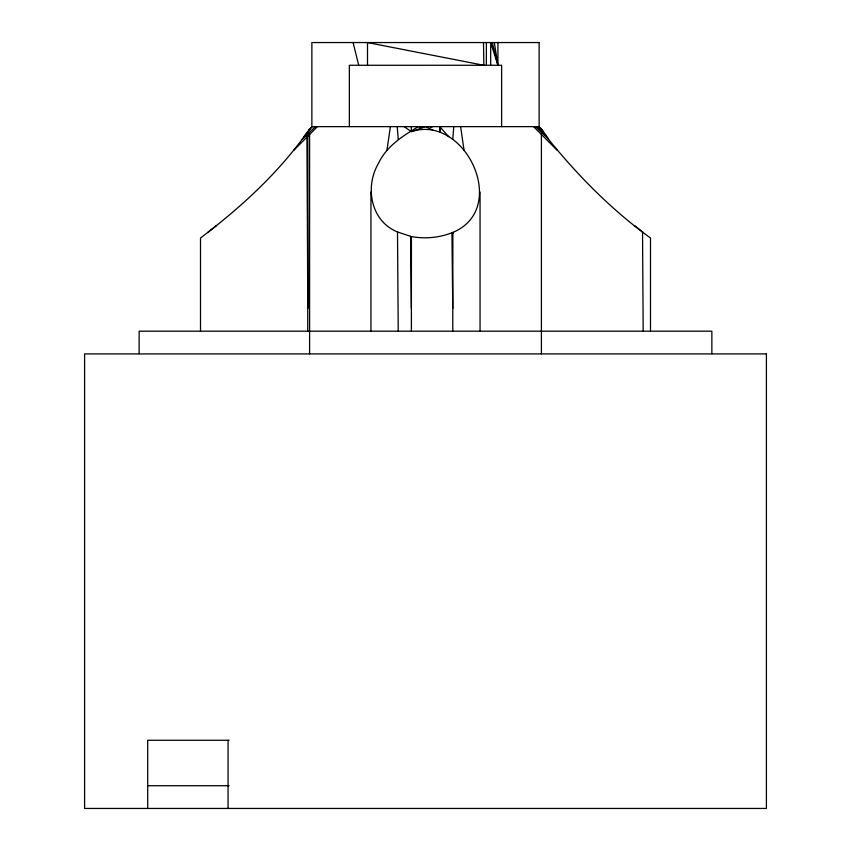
<?xml version="1.0" encoding="UTF-8"?>
<svg xmlns="http://www.w3.org/2000/svg" width="851" height="851" viewBox="0 0 851 851"><rect width="100%" height="100%" fill="white"/><g stroke="black" fill="none" stroke-linecap="round" stroke-linejoin="round"><path stroke-width="1.28" d="M411.384 331.188L411.427 236.589L397.502 231.961C370.813 221.271 364.654 187.103 378.259 163.796C386.365 146.255 402.555 136.117 418.362 126.639L420.745 127.395M452.775 331.188L452.881 232.397C509.994 208.601 465.22 113.726 411.384 131.639L404.204 126.639M486.357 65.282L486.389 42.55M439.616 131.639L439.744 126.639L448.679 136.713M452.775 139.266L453.764 126.639M386.928 150.478L390.386 126.639M200.506 331.188L200.506 238.003C241.556 206.878 280.245 171.498 309.594 128.916M303.988 136.713L312.094 126.639L308.573 130.277M304.403 136.149L308.711 131.831M293.616 150.478L317.423 126.639M302.286 139.266L315.434 126.639M207.825 232.397L216.484 225.589M430.255 127.395L432.638 126.639M452.881 232.397C439.744 237.716 425.372 239.088 411.427 236.589M229.121 740.274L147.702 740.274L147.702 808.45M147.702 785.728L229.121 785.728M432.851 130.107L425.5 126.639L411.384 131.639L411.256 126.639M452.977 233.376L451.934 232.695L452.775 308.456M539.077 127.469C571.266 168.806 607.774 207.165 650.494 238.003L650.494 331.188M634.516 225.589L643.175 232.397M535.566 126.639L548.714 139.266L541.406 128.916L543.257 131.65M537.119 126.639L546.459 135.947M533.577 126.639L557.384 150.478M539.13 127.533L540.906 129.331M542.385 130.214L538.906 126.639L542.417 130.267M492.293 42.55L497.931 65.282L497.931 42.55M353.069 42.55L358.707 65.282M494.314 42.55L497.931 65.282L490.676 42.55L490.676 65.282M460.614 126.639L464.072 150.478M439.744 126.639L440.414 132.043M397.236 126.639L398.225 139.266M483.496 42.55L483.847 65.282L367.504 42.55L367.504 65.282M410.565 236.333L411.384 308.456M642.526 231.876L643.186 331.188M397.502 231.961L398.225 331.188M307.137 136.394L307.732 308.456L307.424 136.011M711.861 353.782L711.861 331.188L139.139 331.188L139.139 353.782M541.406 132.873L541.406 353.782M501.633 126.639L501.633 65.272L349.367 65.282L349.367 126.639M480.049 191.996L480.049 331.188M370.951 191.996L370.951 331.188M309.594 132.873L309.594 353.782M307.732 131.65L307.732 331.188M228.057 740.274L228.057 808.45M539.13 42.55L311.87 42.55L311.87 126.639L539.13 126.639L539.13 42.55M766.4 353.91L84.6 353.91L84.6 808.45L766.4 808.45L766.4 353.91"/></g></svg>
